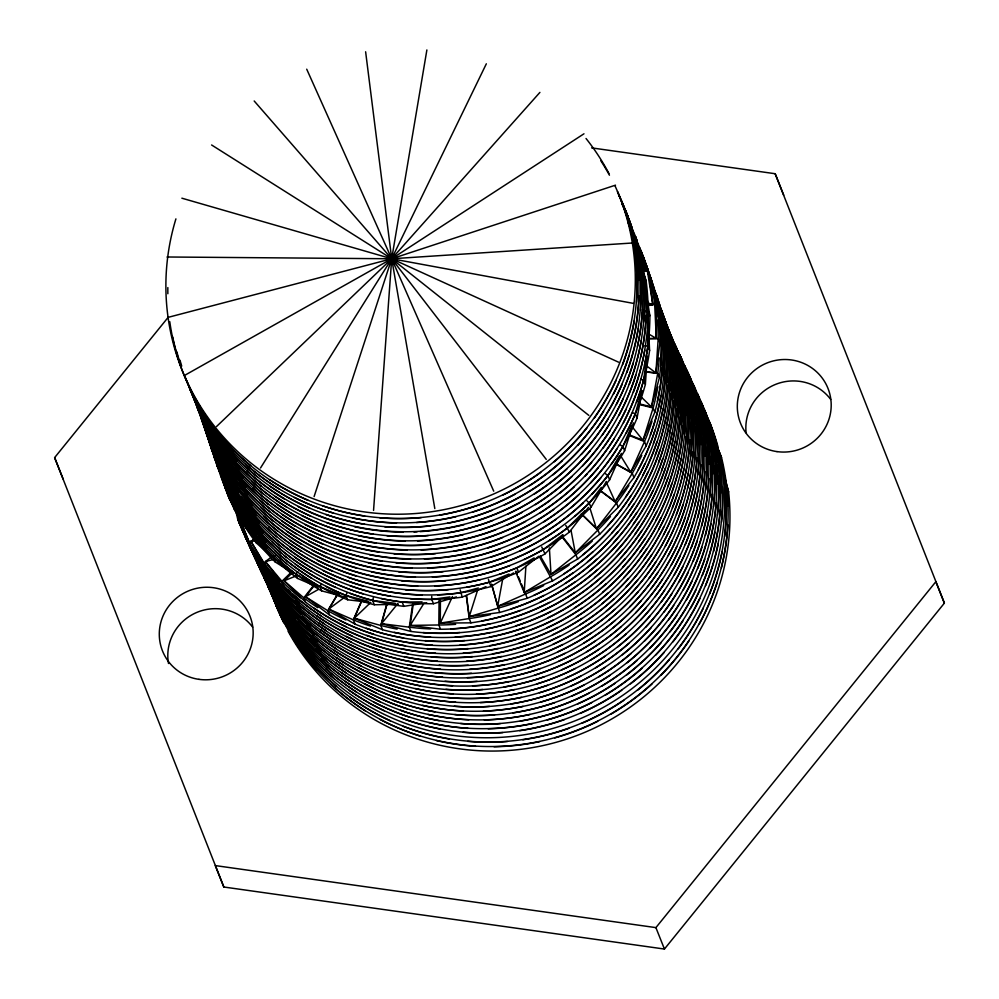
<?xml version="1.0" encoding="UTF-8"?>
<svg xmlns="http://www.w3.org/2000/svg" width="999" height="999" viewBox="0 0 999 999"><rect width="100%" height="100%" fill="white"/><g stroke="black" fill="none" stroke-linecap="round" stroke-linejoin="round"><path stroke-width="1.5" d="M647.914 323.539L647.889 346.191A235.339 230.769 -21.7 0 1 644.655 364.535M650.611 279.358A235.339 230.769 -21.7 0 1 656.355 308.216L656.318 338.424L648.563 338.511M431.768 596.353L431.755 599.437L433.466 603.721L456.406 596.903M440.409 600.162L440.297 623.101L470.941 622.839A235.339 230.769 -21.7 0 0 669.805 337.175M439.073 600.287L438.823 624.974L440.522 629.258A235.339 230.769 -21.7 0 0 675.824 366.121M525.899 566.121L524.2 592.544L552.609 580.856A235.339 230.769 -21.7 0 0 669.767 347.427M202.123 419.767A235.339 230.769 -21.7 0 0 434.465 558.204A235.339 230.769 -21.7 0 0 645.379 384.378L647.265 356.056M373.551 510.427L391.695 258.766L426.885 49.95M646.266 360.589L643.681 380.095A235.339 230.769 -21.7 0 1 636.438 402.31M657.841 311.963A235.339 230.769 -21.7 0 1 659.914 342.919L655.868 372.902L645.104 371.64M413.249 604.17L410.189 625.411L440.522 629.258M412.624 604.233L409.29 627.172L410.989 631.455A235.339 230.769 -21.7 0 0 672.764 345.542M502.747 578.858L497.664 606.331L527.297 598.276A235.339 230.769 -21.7 0 0 668.281 334.815M216.496 449.538A235.339 230.769 -21.7 0 0 434.952 562.849A235.339 230.769 -21.7 0 0 637.05 418.094L642.182 390.634M641.333 391.858L635.352 413.798A235.339 230.769 -21.7 0 1 626.211 433.054M654.932 292.907A235.339 230.769 -21.7 0 1 659.415 377.647L651.448 406.905L639.46 403.883M373.439 597.489L372.602 600.474L374.3 604.757L398.414 604.358M386.675 604.557L380.756 625.436L382.467 629.72A235.339 230.769 -21.7 0 0 678.87 374.775M386.95 604.47L381.493 623.688L410.989 631.455M477.609 590.134L469.23 616.683L499.625 612.474A235.339 230.769 -21.7 0 0 672.752 356.556M205.557 429.058A235.339 230.769 -21.7 0 0 406.531 567.744A235.339 230.769 -21.7 0 0 624.6 450.761L633.391 422.877M314.098 496.578L391.695 258.766L486.338 63.799M660.776 319.805A235.339 230.769 -21.7 0 1 654.807 412.275L642.994 440.297L628.683 434.59M347.153 592.632L345.941 595.491L347.652 599.775L370.854 602.522M631.805 425.474L622.901 446.478A235.339 230.769 -21.7 0 1 611.238 464.373M361.351 601.298L353.334 619.842L355.045 624.125A235.339 230.769 -21.7 0 0 598.576 585.227A235.339 230.769 -21.7 0 0 675.811 353.746M361.626 601.236L354.295 618.206L382.467 629.72M218.993 457.255A235.339 230.769 -21.7 0 0 609.615 479.832L621.403 453.384M452.46 596.515L440.297 623.101L469.23 618.556A235.339 230.769 -21.7 0 0 490.372 614.66M619.43 455.794L607.904 475.549A235.339 230.769 -21.7 0 1 591.945 494.13M321.503 583.891L319.93 586.575L321.628 590.859L345.217 597.115M659.203 307.18A235.339 230.769 -21.7 0 1 646.191 445.866L630.744 472.152L616.008 463.861M337.437 594.705L327.884 610.764L329.583 615.047A235.339 230.769 -21.7 0 0 578.409 605.594A235.339 230.769 -21.7 0 0 681.718 380.994M207.317 434.652A235.339 230.769 -21.7 0 0 590.921 507.342L606.368 481.468M337.4 594.48L328.696 609.065L355.045 624.125M423.938 603.346L410.189 625.411L438.823 624.974A235.339 230.769 -21.7 0 0 455.644 624.325M260.527 467.982L391.695 258.766L539.91 92.395M601.373 487.337L589.223 503.059A235.339 230.769 -21.7 0 1 574.537 516.508M222.14 466.271A235.339 230.769 -21.7 0 0 569.38 532.067L588.411 507.405M297.852 571.715L295.941 574.175L297.64 578.458L318.269 587.287M663.823 329.083A235.339 230.769 -21.7 0 1 633.965 477.559L615.197 501.673L600.486 490.621M315.035 584.577L305.469 596.74L329.583 615.047M314.098 584.79L303.796 597.839L305.507 602.122A235.339 230.769 -21.7 0 0 577.659 611.176A235.339 230.769 -21.7 0 0 678.596 360.352M591.645 147.889L775.174 173.726L944.38 603.121L664.435 949.05L223.826 887.012L54.62 457.617L168.294 317.158M223.826 887.012L215.297 865.584L655.906 927.621L935.851 581.693L944.38 603.121M397.777 603.658L381.493 623.688L409.29 627.172A235.339 230.769 -21.7 0 0 430.631 628.945M241.134 496.803A235.339 230.769 -21.7 0 0 544.992 553.883L563.336 535.327M585.027 510.501L567.669 527.784A235.339 230.769 -21.7 0 1 548.751 540.909M660.739 309.94A235.339 230.769 -21.7 0 1 618.256 507.267L596.478 528.808L582.292 514.86M275.724 555.606L273.551 557.729L275.262 562.012L293.718 573.563M291.87 573.214L284.103 580.794L305.507 602.122M291.708 571.803L281.918 581.281L283.616 585.564A235.339 230.769 -21.7 0 0 555.157 628.933A235.339 230.769 -21.7 0 0 684.69 387.325M216.471 426.585L391.695 258.766L583.978 133.791M369.955 603.209L354.295 618.206L380.756 625.436A235.339 230.769 -21.7 0 0 397.115 629.12M224.775 474.513A235.339 230.769 -21.7 0 0 518.543 572.165L538.698 556.293M562.787 534.69L543.294 549.6A235.339 230.769 -21.7 0 1 524.213 559.515M666.907 338.998A235.339 230.769 -21.7 0 1 599.65 534.278L575.287 552.909L562.112 536.051M257.218 537.037L254.795 538.861L256.493 543.144L272.715 557.18M266.696 561.438L264.273 563.261L265.971 567.544A235.339 230.769 -21.7 0 0 554.095 634.29A235.339 230.769 -21.7 0 0 681.88 368.431M272.827 555.993L265.359 561.563L283.616 585.564M344.717 597.177L328.696 609.065L353.334 619.842A235.339 230.769 -21.7 0 0 370.492 626.086M214.897 456.093A235.339 230.769 -21.7 0 0 490.909 586.563L513.561 572.902M499.575 574.288A235.339 230.769 -21.7 0 0 516.833 567.882L534.128 557.917M663.648 318.656A235.339 230.769 -21.7 0 1 577.622 559.053L551.011 574.375L540.247 555.919M254.495 539.148L249.213 542.145L250.911 546.428A235.339 230.769 -21.7 0 0 263.486 565.933M255.032 539.11L250.974 541.408L265.971 567.544M184.927 375.212L391.695 258.766L615.509 185.152M318.693 589.273L305.469 596.74L327.884 610.764A235.339 230.769 -21.7 0 0 345.904 620.004M227.735 483.341A235.339 230.769 -21.7 0 0 462.237 597.127L485.976 586.625M509.053 574.025L489.198 582.28A235.339 230.769 -21.7 0 1 466.708 587.25M232.355 497.939L229.533 499.075L227.834 494.792A235.339 230.769 -21.7 0 1 225.05 487.624M240.497 517.894L237.687 519.043L239.385 523.326A235.339 230.769 -21.7 0 0 247.802 541.57M295.567 576.161L284.103 580.794L303.796 597.839A235.339 230.769 -21.7 0 0 317.757 607.679M642.207 270.904L645.204 270.067L635.601 236.713A235.339 230.769 -21.7 0 0 631.193 226.873M642.931 271.903L647.327 270.704L649.038 274.987L652.871 304.907L648.251 305.544M478.309 587.999L460.527 592.832A235.339 230.769 -21.7 0 1 437.612 594.88M168.069 317.37L391.695 258.766L632.367 243.007M274.226 559.278L265.359 561.563L281.918 581.281A235.339 230.769 -21.7 0 0 300.362 597.902M214.46 457.005A235.339 230.769 -21.7 0 0 403.871 606.343L426.71 602.759M641.42 277.148L644.43 276.723L646.128 281.006A235.339 230.769 -21.7 0 1 488.886 532.042A235.339 230.769 -21.7 0 1 210.339 432.729M647.152 304.995L654.657 303.933L656.355 308.216M449.987 596.89L431.755 599.437A235.339 230.769 -21.7 0 1 410.327 598.688M255.594 540.834L250.974 541.408L264.273 563.261A235.339 230.769 -21.7 0 0 279.333 580.956M645.154 311.463L648.176 311.426L649.887 315.709A235.339 230.769 -21.7 0 1 489.173 537.087A235.339 230.769 -21.7 0 1 227.31 459.702M649.125 338.736L658.204 338.636L659.914 342.919M381.069 598.526A235.339 230.769 -21.7 0 0 402.16 602.06L422.077 601.885M167.02 256.993L391.695 258.766L633.416 303.384M644.879 345.829L647.889 346.191L649.587 350.474A235.339 230.769 -21.7 0 1 462 549.5A235.339 230.769 -21.7 0 1 213.087 440.447M645.704 371.94L657.717 373.351L659.415 377.647M395.354 603.334L372.602 600.474A235.339 230.769 -21.7 0 1 350.212 593.431M640.659 379.333L643.681 380.095L645.379 384.378M639.51 404.533L653.109 407.992L654.807 412.275M368.107 601.173L345.941 595.491A235.339 230.769 -21.7 0 1 326.074 586.425M642.257 269.231L645.204 270.067L635.601 236.713M181.868 198.189L391.695 258.766L618.568 362.187M632.454 412.662L635.352 413.798L637.05 418.094M628.621 435.214L644.492 441.583L646.191 445.866M339.697 594.505L319.93 586.575A235.339 230.769 -21.7 0 1 300.187 574.113M647.202 302.472L652.871 304.907L647.327 270.704A235.339 230.769 -21.7 0 0 641.296 251.548M620.204 444.955L622.901 446.478L624.6 450.761M616.046 464.148L632.267 473.276L633.965 477.559M315.784 585.339L295.941 574.175A235.339 230.769 -21.7 0 1 279.196 560.327M648.276 333.778L656.318 338.424L654.657 303.933A235.339 230.769 -21.7 0 0 651.473 285.664M211.601 144.98L391.695 258.766L588.836 415.397M605.431 473.701L607.904 475.549L609.615 479.832M600.474 490.909L616.545 502.984L618.256 507.267M645.953 365.409L655.868 372.902L658.204 338.636A235.339 230.769 -21.7 0 0 657.479 320.08M291.646 571.465L273.551 557.729A235.339 230.769 -21.7 0 1 258.903 541.733M641.383 397.152L651.448 406.905L657.717 373.351A235.339 230.769 -21.7 0 0 659.265 357.942M587.012 500.899L589.223 503.059L590.921 507.342M581.393 513.798L597.939 529.982L599.65 534.278M268.706 552.722L254.795 538.861A235.339 230.769 -21.7 0 1 243.269 522.39M254.183 100.986L391.695 258.766L546.253 459.39M228.896 497.152A235.339 230.769 -21.7 0 0 241.258 522.115L253.009 535.988M631.58 426.073L642.994 440.297L653.109 407.992A235.339 230.769 -21.7 0 0 657.866 386.75M565.771 525.362L569.38 532.067M561.713 536.525L575.911 554.77L577.622 559.053M229.046 497.152A235.339 230.769 -21.7 0 0 239.548 517.832L253.321 535.776M620.367 455.319L630.744 472.152L644.492 441.583A235.339 230.769 -21.7 0 0 652.047 421.103M238.137 513.224L229.533 499.075A235.339 230.769 -21.7 0 1 226.748 491.92M622.065 204.246L626.086 212.412A235.339 230.769 -21.7 0 1 632.192 228.247M541.733 546.94L544.992 553.883M539.36 556.58L552.609 580.856M227.834 494.792L238.336 513.086M623.851 208.479L626.086 212.412M705.893 414.822L710.526 424.375A235.339 230.769 -21.7 0 1 717.906 446.366M705.544 415.06L710.526 424.375M606.318 482.305L615.197 501.673L632.267 473.276A235.339 230.769 -21.7 0 0 641.783 455.332M306.718 69.193L391.695 258.766L493.718 491.171M638.261 246.478L627.759 221.391L638.261 246.478A235.339 230.769 -21.7 0 1 643.219 269.143M516.121 571.266L517.307 574.1M518.493 576.947L520.267 581.206M521.441 584.04L527.297 598.276M515.496 571.391L524.2 592.544L550.911 576.573A235.339 230.769 -21.7 0 0 569.08 565.097M250.911 546.428L239.523 518.543L249.213 542.145A235.339 230.769 -21.7 0 0 259.977 559.115M775.174 173.726L783.703 195.155M721.54 457.642L711.563 432.355L721.54 457.642A235.339 230.769 -21.7 0 1 726.348 483.516M722.939 471.528L728.621 491.908A235.339 230.769 -21.7 0 1 564.16 739.922A235.339 230.769 -21.7 0 1 288.062 631.168M516.833 567.882L518.543 572.165M655.906 927.621L664.435 949.05M490.909 586.563L488.411 579.308M499.625 612.474L491.558 584.415M462.237 597.127L460.139 589.785M470.941 622.839L469.23 618.556L466.283 595.641M402.16 602.06L403.871 606.343M239.548 517.832L241.258 522.115M54.62 457.617L63.149 479.045M590.034 508.491L596.478 528.808L616.545 502.984A235.339 230.769 -21.7 0 0 628.908 485.526M639.048 256.343L646.128 281.006M638.91 256.368L644.43 276.723A235.339 230.769 -21.7 0 1 646.178 296.753M491.745 584.228L497.664 606.331L525.586 593.98A235.339 230.769 -21.7 0 0 543.681 585.564M721.64 465.659L728.621 491.908M234.84 505.831L237.113 514.585M237.874 517.494L239.385 523.326M234.578 505.881L237.687 519.043A235.339 230.769 -21.7 0 0 246.815 538.661M571.053 530.481L575.287 552.909L597.939 529.982A235.339 230.769 -21.7 0 0 610.451 516.558M434.815 508.578L391.695 258.766L365.622 51.786M645.953 291.933L649.887 315.709M645.804 293.494L648.176 311.426A235.339 230.769 -21.7 0 1 647.514 328.446M466.496 595.479L469.23 616.683L497.914 608.191A235.339 230.769 -21.7 0 0 518.394 601.623M549.363 547.889L551.011 574.375L575.911 554.77A235.339 230.769 -21.7 0 0 592.382 540.996M648.289 323.489L649.587 350.474M168.494 663.486A47.065 46.154 -21.7 0 1 196.416 612.587A47.065 46.154 -21.7 0 1 252.66 627.172M746.103 432.767A47.065 46.154 -21.7 0 1 775.873 384.265A47.065 46.154 -21.7 0 1 830.706 399.425M615.084 186.001A235.339 230.769 -21.7 0 1 415.247 513.548A235.339 230.769 -21.7 0 1 175.911 218.881M586.026 138.486A235.339 230.769 -21.7 0 1 608.953 173.501M699.924 408.116A235.339 230.769 -21.7 0 1 558.254 681.281A235.339 230.769 -21.7 0 1 266.92 582.092M261.775 572.477A235.339 230.769 -21.7 0 1 251.336 548.426M686.625 370.217A235.339 230.769 -21.7 0 1 698.301 402.098M700.649 414.46A235.339 230.769 -21.7 0 1 705.169 455.944M704.894 471.553A235.339 230.769 -21.7 0 1 697.777 517.557M692.806 534.09A235.339 230.769 -21.7 0 1 674.412 574.712M664.622 590.334A235.339 230.769 -21.7 0 1 640.609 620.017M626.173 633.953A235.339 230.769 -21.7 0 1 590.322 660.227M575.412 668.443A235.339 230.769 -21.7 0 1 536.975 683.89M514.473 689.56A235.339 230.769 -21.7 0 1 476.448 694.093M453.296 693.855A235.339 230.769 -21.7 0 1 415.509 688.548M394.755 682.879A235.339 230.769 -21.7 0 1 357.867 667.369M337.65 655.394A235.339 230.769 -21.7 0 1 311.875 635.526M294.156 617.931A235.339 230.769 -21.7 0 1 269.168 584.515M256.044 559.802A235.339 230.769 -21.7 0 1 250.162 545.591M684.914 365.934A235.339 230.769 -21.7 0 1 697.015 399.313M686.887 372.427A235.339 230.769 -21.7 0 1 576.423 657.654A235.339 230.769 -21.7 0 1 276.124 592.719M272.49 587.649A235.339 230.769 -21.7 0 1 253.172 554.245M674.088 344.156A235.339 230.769 -21.7 0 1 676.236 348.251M686.763 372.527A235.339 230.769 -21.7 0 1 697.052 414.523M698.638 428.471A235.339 230.769 -21.7 0 1 697.752 474.912M695.029 491.908A235.339 230.769 -21.7 0 1 682.567 533.641M676.872 546.59A235.339 230.769 -21.7 0 1 651.036 588.673M641.258 600.574A235.339 230.769 -21.7 0 1 612.599 628.159M595.204 641.033A235.339 230.769 -21.7 0 1 558.965 661.088M540.272 668.506A235.339 230.769 -21.7 0 1 498.601 678.945M477.097 681.33A235.339 230.769 -21.7 0 1 444.992 681.268M417.52 677.722A235.339 230.769 -21.7 0 1 380.319 667.469M360.04 658.928A235.339 230.769 -21.7 0 1 327.797 640.197M310.427 626.86A235.339 230.769 -21.7 0 1 283.117 599.45M269.018 580.806A235.339 230.769 -21.7 0 1 253.484 554.158M252.135 551.361A235.339 230.769 -21.7 0 1 250.162 547.14M674.537 343.968A235.339 230.769 -21.7 0 1 676.61 348.114M665.322 320.979A235.339 230.769 -21.7 0 1 674.188 355.344M275.262 562.012A235.339 230.769 -21.7 0 1 226.061 489.26M218.107 467.357A235.339 230.769 -21.7 0 1 215.584 458.479M665.084 321.104A235.339 230.769 -21.7 0 1 672.752 352.585M675.449 375.799A235.339 230.769 -21.7 0 1 675.336 406.718M671.915 433.054A235.339 230.769 -21.7 0 1 661.513 470.479M652.884 490.721A235.339 230.769 -21.7 0 1 633.316 523.963M618.081 543.319A235.339 230.769 -21.7 0 1 589.485 570.966M574.675 582.13A235.339 230.769 -21.7 0 1 540.147 602.072M520.154 610.414A235.339 230.769 -21.7 0 1 481.693 620.941M247.552 526.873A235.339 230.769 -21.7 0 1 226.211 489.26M217.807 467.507A235.339 230.769 -21.7 0 1 213.886 454.195M256.493 543.144A235.339 230.769 -21.7 0 1 239.36 517.32M235.614 510.489A235.339 230.769 -21.7 0 1 222.652 480.806M660.514 308.866A235.339 230.769 -21.7 0 1 667.644 327.585M672.439 347.327A235.339 230.769 -21.7 0 1 677.085 382.542M676.947 409.053A235.339 230.769 -21.7 0 1 671.59 445.866M665.172 468.494A235.339 230.769 -21.7 0 1 651.273 501.036M638.823 522.215A235.339 230.769 -21.7 0 1 616.321 551.098M597.614 569.48A235.339 230.769 -21.7 0 1 568.219 591.558M549.45 602.347A235.339 230.769 -21.7 0 1 511.138 618.119M490.209 623.663A235.339 230.769 -21.7 0 1 450.699 628.846M234.64 507.579A235.339 230.769 -21.7 0 1 220.442 475.062M658.191 303.172A235.339 230.769 -21.7 0 1 665.933 323.301M280.095 601.148A235.339 230.769 -21.7 0 0 581.855 665.047A235.339 230.769 -21.7 0 0 689.535 377.56A235.339 230.769 -21.7 0 1 700.861 422.565M276.448 596.078A235.339 230.769 -21.7 0 1 256.443 561.276M674.849 346.865A235.339 230.769 -21.7 0 1 676.36 349.538M679.27 354.945A235.339 230.769 -21.7 0 1 681.38 359.078M702.697 439.622A235.339 230.769 -21.7 0 1 701.61 482.954M698.913 499.95A235.339 230.769 -21.7 0 1 685.302 544.592M680.119 556.068A235.339 230.769 -21.7 0 1 654.994 596.778M646.228 607.529A235.339 230.769 -21.7 0 1 615.372 637.262M599.188 649.188A235.339 230.769 -21.7 0 1 561.563 669.892M544.268 676.698A235.339 230.769 -21.7 0 1 504.145 686.925M482.654 689.472A235.339 230.769 -21.7 0 1 445.941 689.298M420.03 685.714A235.339 230.769 -21.7 0 1 382.892 675.249M361.251 665.908A235.339 230.769 -21.7 0 1 333.092 649.45M314.423 635.252A235.339 230.769 -21.7 0 1 285.102 605.469M272.977 589.235A235.339 230.769 -21.7 0 1 255.394 558.404M674.65 345.254A235.339 230.769 -21.7 0 1 678.284 352.035M679.67 354.795A235.339 230.769 -21.7 0 1 681.693 358.978M692.644 393.107A235.339 230.769 -21.7 0 1 550.599 664.747A235.339 230.769 -21.7 0 1 260.04 566.92M253.421 554.57A235.339 230.769 -21.7 0 1 244.218 533.354M679.595 355.107A235.339 230.769 -21.7 0 1 691.071 387.075M692.669 396.416A235.339 230.769 -21.7 0 1 697.439 436.301M697.052 458.154A235.339 230.769 -21.7 0 1 690.509 499.525M685.164 517.557A235.339 230.769 -21.7 0 1 668.269 555.519M657.829 572.539A235.339 230.769 -21.7 0 1 629.732 606.805M615.034 620.466A235.339 230.769 -21.7 0 1 583.99 642.906M564.997 653.296A235.339 230.769 -21.7 0 1 527.834 667.807M509.84 672.414A235.339 230.769 -21.7 0 1 467.245 677.622M442.582 677.135A235.339 230.769 -21.7 0 1 409.353 672.352M388.561 666.82A235.339 230.769 -21.7 0 1 351.611 651.573M331.293 639.735A235.339 230.769 -21.7 0 1 301.898 616.92M284.44 599.088A235.339 230.769 -21.7 0 1 263.162 570.629M251.036 548.888A235.339 230.769 -21.7 0 1 242.507 529.058M677.896 350.824A235.339 230.769 -21.7 0 1 688.948 381.293M688.124 396.004A235.339 230.769 -21.7 0 0 675.474 346.616A235.339 230.769 -21.7 0 1 685.214 384.016M688.723 400.636A235.339 230.769 -21.7 0 1 541.333 644.667A235.339 230.769 -21.7 0 1 266.246 569.705M687.911 405.669A235.339 230.769 -21.7 0 1 687.587 444.343M683.89 469.08A235.339 230.769 -21.7 0 1 672.327 507.829M663.973 526.473A235.339 230.769 -21.7 0 1 643.943 559.365M628.433 578.496A235.339 230.769 -21.7 0 1 601.823 603.796M581.88 618.381A235.339 230.769 -21.7 0 1 552.435 634.815M529.52 644.168A235.339 230.769 -21.7 0 1 492.42 653.858M472.502 656.543A235.339 230.769 -21.7 0 1 431.181 656.73M408.279 653.721A235.339 230.769 -21.7 0 1 372.49 644.243M352.098 635.988A235.339 230.769 -21.7 0 1 316.995 615.921M299.625 602.597A235.339 230.769 -21.7 0 1 271.316 574M684.914 374.975A235.339 230.769 -21.7 0 1 544.53 648.101A235.339 230.769 -21.7 0 1 253.034 551.136M674.013 342.732A235.339 230.769 -21.7 0 1 682.854 367.457M685.664 381.306A235.339 230.769 -21.7 0 1 690.134 418.106M689.934 439.96A235.339 230.769 -21.7 0 1 684.49 478.334M679.058 497.964A235.339 230.769 -21.7 0 1 663.461 534.852M651.723 554.67A235.339 230.769 -21.7 0 1 626.073 586.937M613.96 598.838A235.339 230.769 -21.7 0 1 579.82 624.837M559.59 636.213A235.339 230.769 -21.7 0 1 525.511 650.112M501.585 656.443A235.339 230.769 -21.7 0 1 466.683 661.138M437.387 661.088A235.339 230.769 -21.7 0 1 404.108 656.593M381.805 650.799A235.339 230.769 -21.7 0 1 346.178 636.326M324.45 623.801A235.339 230.769 -21.7 0 1 295.005 601.048M278.534 584.415A235.339 230.769 -21.7 0 1 256.169 554.845M671.703 337.038A235.339 230.769 -21.7 0 1 681.143 363.174M668.456 329.608A235.339 230.769 -21.7 0 1 678.009 368.594M666.233 323.863A235.339 230.769 -21.7 0 1 675.811 361.238M678.471 384.453A235.339 230.769 -21.7 0 1 678.196 416.92M674.837 441.708A235.339 230.769 -21.7 0 1 664.36 479.12M655.019 500.749A235.339 230.769 -21.7 0 1 635.177 533.803M622.827 549.55A235.339 230.769 -21.7 0 1 594.542 577.509M574.787 592.357A235.339 230.769 -21.7 0 1 541.371 611.151M521.316 619.343A235.339 230.769 -21.7 0 1 485.801 628.995M459.765 632.492A235.339 230.769 -21.7 0 1 423.064 632.542M218.406 467.982A235.339 230.769 -21.7 0 1 216.771 462.062M665.471 322.377A235.339 230.769 -21.7 0 1 675.262 348.351M678.646 363.661A235.339 230.769 -21.7 0 1 683.291 398.876M683.154 425.387A235.339 230.769 -21.7 0 1 677.434 463.723M671.865 483.329A235.339 230.769 -21.7 0 1 656.043 520.079M645.017 538.536A235.339 230.769 -21.7 0 1 622.514 567.432M606.118 583.753A235.339 230.769 -21.7 0 1 574.425 607.879M552.897 620.079A235.339 230.769 -21.7 0 1 515.859 634.914M494.892 640.322A235.339 230.769 -21.7 0 1 459.977 645.017M432.217 645.054A235.339 230.769 -21.7 0 1 397.415 640.471M373.651 634.203A235.339 230.769 -21.7 0 1 339.485 620.192M665.009 320.904A235.339 230.769 -21.7 0 1 672.614 341.096M678.421 353.259A235.339 230.769 -21.7 0 1 691.395 402.56M691.82 405.644A235.339 230.769 -21.7 0 1 546.241 652.135A235.339 230.769 -21.7 0 1 269.705 577.709M267.857 575.199A235.339 230.769 -21.7 0 1 245.167 536.575M235.04 510.489A235.339 230.769 -21.7 0 1 233.666 506.043M678.358 353.346A235.339 230.769 -21.7 0 1 689.223 395.192M691.52 415.322A235.339 230.769 -21.7 0 1 690.584 457.105M687.974 474.125A235.339 230.769 -21.7 0 1 676.373 514.46M668.831 531.755A235.339 230.769 -21.7 0 1 648.276 566.233M637.899 579.632A235.339 230.769 -21.7 0 1 606.43 610.913M591.67 622.152A235.339 230.769 -21.7 0 1 553.021 644.205M532.917 652.247A235.339 230.769 -21.7 0 1 495.816 661.925M468.206 665.172A235.339 230.769 -21.7 0 1 439.173 665.109M413.186 662.012A235.339 230.769 -21.7 0 1 372.964 651.211M351.273 641.995A235.339 230.769 -21.7 0 1 319.156 623.039M300.699 608.566A235.339 230.769 -21.7 0 1 276.76 584.378M262.55 565.834A235.339 230.769 -21.7 0 1 244.118 533.703M234.79 510.626A235.339 230.769 -21.7 0 1 233.329 506.206M693.656 386.513A235.339 230.769 -21.7 0 1 563.873 683.965A235.339 230.769 -21.7 0 1 260.077 569.105M679.795 357.105A235.339 230.769 -21.7 0 1 682.005 361.139M693.581 386.613A235.339 230.769 -21.7 0 1 704.832 431.556M706.63 448.613A235.339 230.769 -21.7 0 1 705.619 490.397M702.984 507.405A235.339 230.769 -21.7 0 1 691.308 547.727M683.041 566.421A235.339 230.769 -21.7 0 1 661.301 601.935M649.725 616.346A235.339 230.769 -21.7 0 1 617.594 646.977M605.157 656.156A235.339 230.769 -21.7 0 1 566.321 677.884M547.602 685.264A235.339 230.769 -21.7 0 1 508.978 695.142M489.035 697.652A235.339 230.769 -21.7 0 1 447.714 697.489M423.339 693.98A235.339 230.769 -21.7 0 1 386.201 683.416M368.818 676.061A235.339 230.769 -21.7 0 1 336.476 657.479M316.658 642.207A235.339 230.769 -21.7 0 1 292.595 618.144M275.662 595.816A235.339 230.769 -21.7 0 1 260.364 569.03M678.084 352.809A235.339 230.769 -21.7 0 1 682.442 360.951M719.879 453.896A235.339 230.769 -21.7 0 1 576.136 725.361A235.339 230.769 -21.7 0 1 285.914 624.875M280.806 615.247A235.339 230.769 -21.7 0 1 269.93 589.71M708.828 420.092A235.339 230.769 -21.7 0 1 572.252 721.927A235.339 230.769 -21.7 0 1 269.28 588.324M710.764 425.999A235.339 230.769 -21.7 0 1 720.204 465.01M722.402 486.725A235.339 230.769 -21.7 0 1 721.503 522.29M718.219 543.943A235.339 230.769 -21.7 0 1 705.644 585.626M699.912 598.576A235.339 230.769 -21.7 0 1 673.001 641.833M664.135 652.497A235.339 230.769 -21.7 0 1 630.544 683.828M621.803 690.209A235.339 230.769 -21.7 0 1 580.269 713.411M564.423 719.642A235.339 230.769 -21.7 0 1 519.73 730.719M502.834 732.604A235.339 230.769 -21.7 0 1 463.061 732.279M440.197 729.045A235.339 230.769 -21.7 0 1 401.586 718.156M384.215 710.789A235.339 230.769 -21.7 0 1 349.325 690.396M334.465 678.92A235.339 230.769 -21.7 0 1 302.098 645.604M292.869 633.041A235.339 230.769 -21.7 0 1 271.965 595.192M700.574 400.924A235.339 230.769 -21.7 0 1 709.864 427.097M711.887 434.615A235.339 230.769 -21.7 0 1 569.992 707.005A235.339 230.769 -21.7 0 1 279.058 608.466M271.803 594.692A235.339 230.769 -21.7 0 1 263.349 574.837M697.639 393.806A235.339 230.769 -21.7 0 1 708.99 425.811M712.574 440.971A235.339 230.769 -21.7 0 1 716.957 484.028M716.308 502.759A235.339 230.769 -21.7 0 1 709.74 542.557M704.819 559.09A235.339 230.769 -21.7 0 1 686.538 599.812M676.785 615.459A235.339 230.769 -21.7 0 1 649.662 648.538M637.337 660.214A235.339 230.769 -21.7 0 1 601.386 686.363M589.198 693.131A235.339 230.769 -21.7 0 1 547.952 709.852M529.97 714.497A235.339 230.769 -21.7 0 1 484.303 719.929M468.868 719.767A235.339 230.769 -21.7 0 1 427.984 714.422M407.205 708.815A235.339 230.769 -21.7 0 1 370.304 693.443M348.738 680.669A235.339 230.769 -21.7 0 1 320.729 658.616M305.382 643.056A235.339 230.769 -21.7 0 1 282.155 612.187M270.105 590.409A235.339 230.769 -21.7 0 1 262.188 571.99M705.544 412.812A235.339 230.769 -21.7 0 1 718.343 462.162M718.756 465.247A235.339 230.769 -21.7 0 1 571.565 711.55A235.339 230.769 -21.7 0 1 295.13 634.615M292.395 630.819A235.339 230.769 -21.7 0 1 272.302 596.066M269.755 590.384A235.339 230.769 -21.7 0 1 267.957 586.076A235.339 230.769 -21.7 0 0 269.955 590.372M691.733 383.366A235.339 230.769 -21.7 0 1 693.943 387.412M705.469 412.899A235.339 230.769 -21.7 0 1 716.183 454.795M718.506 476.486A235.339 230.769 -21.7 0 1 717.494 515.159M714.947 532.18A235.339 230.769 -21.7 0 1 702.334 575.486M695.991 589.872A235.339 230.769 -21.7 0 1 670.017 631.868M661.201 642.569A235.339 230.769 -21.7 0 1 626.573 675.037M615.284 683.179A235.339 230.769 -21.7 0 1 577.697 703.97M561.888 710.289A235.339 230.769 -21.7 0 1 520.317 721.128M500.374 723.601A235.339 230.769 -21.7 0 1 460.589 723.513M439.21 720.679A235.339 230.769 -21.7 0 1 400.512 710.277M380.207 701.81A235.339 230.769 -21.7 0 1 345.329 681.38M330.469 669.892A235.339 230.769 -21.7 0 1 298.139 636.538M288.923 623.975A235.339 230.769 -21.7 0 1 271.266 593.181M690.022 379.083A235.339 230.769 -21.7 0 1 694.367 387.225M697.727 395.404A235.339 230.769 -21.7 0 1 589.46 682.055A235.339 230.769 -21.7 0 1 288.236 618.456M285.489 614.685A235.339 230.769 -21.7 0 1 263.836 577.247M686.126 370.005A235.339 230.769 -21.7 0 1 688.261 374.101M697.652 395.492A235.339 230.769 -21.7 0 1 708.828 440.459M710.589 457.517A235.339 230.769 -21.7 0 1 709.677 497.752M707.13 514.772A235.339 230.769 -21.7 0 1 693.331 560.976M688.174 572.464A235.339 230.769 -21.7 0 1 664.073 612M651.348 627.472A235.339 230.769 -21.7 0 1 622.414 654.77M604.894 667.482A235.339 230.769 -21.7 0 1 571.291 685.926M555.519 692.357A235.339 230.769 -21.7 0 1 510.976 703.97M489.485 706.418A235.339 230.769 -21.7 0 1 454.308 706.231M429.895 702.996A235.339 230.769 -21.7 0 1 391.221 692.319M373.813 685.064A235.339 230.769 -21.7 0 1 336.238 663.061M321.466 651.473A235.339 230.769 -21.7 0 1 292.282 621.565M281.993 607.842A235.339 230.769 -21.7 0 1 264.111 577.172M679.919 357.679A235.339 230.769 -21.7 0 1 685.139 367.07M686.563 369.817A235.339 230.769 -21.7 0 1 688.623 373.976M660.888 308.254A235.339 230.769 -21.7 0 1 668.843 341.271M374.3 604.757A235.339 230.769 -21.7 0 1 220.954 474.063M213.287 453.696A235.339 230.769 -21.7 0 1 209.827 441.858M660.564 308.404A235.339 230.769 -21.7 0 1 666.882 335.439M669.505 357.105A235.339 230.769 -21.7 0 1 669.43 391.121M665.858 417.445A235.339 230.769 -21.7 0 1 655.232 454.82M647.864 472.177A235.339 230.769 -21.7 0 1 628.533 505.606M610.414 528.533A235.339 230.769 -21.7 0 1 582.679 554.882M335.664 587.474A235.339 230.769 -21.7 0 1 295.242 564.16M286.501 557.542A235.339 230.769 -21.7 0 1 284.066 555.581M281.656 553.583A235.339 230.769 -21.7 0 1 252.272 523.863M243.694 512.749A235.339 230.769 -21.7 0 1 221.141 474.05M212.063 450.886A235.339 230.769 -21.7 0 1 207.367 434.602M651.123 282.068A235.339 230.769 -21.7 0 1 657.367 297.802M663.686 321.953A235.339 230.769 -21.7 0 1 668.156 354.058M668.106 385.227A235.339 230.769 -21.7 0 1 663.536 417.445M656.942 441.633A235.339 230.769 -21.7 0 1 642.582 475.624M630.968 495.529A235.339 230.769 -21.7 0 1 607.642 525.711M363.199 593.943A235.339 230.769 -21.7 0 1 324.588 578.571M310.839 571.016A235.339 230.769 -21.7 0 1 272.252 542.257M263.311 533.528A235.339 230.769 -21.7 0 1 235.402 498.426M226.661 483.678A235.339 230.769 -21.7 0 1 211.214 448.326M650.037 279.196A235.339 230.769 -21.7 0 1 654.07 289.161M224.725 477.884A235.339 230.769 -21.7 0 1 211.551 448.289M648.226 273.364A235.339 230.769 -21.7 0 1 654.47 289.098M661.413 316.283A235.339 230.769 -21.7 0 1 665.247 345.354M665.197 376.523A235.339 230.769 -21.7 0 1 660.626 408.741M655.007 429.945A235.339 230.769 -21.7 0 1 638.249 469.63M422.165 595.017A235.339 230.769 -21.7 0 1 378.159 589.81M363.236 586.101A235.339 230.769 -21.7 0 1 323.089 570.566M306.581 561.5A235.339 230.769 -21.7 0 1 272.827 536.688M259.315 523.688A235.339 230.769 -21.7 0 1 230.007 485.764M223.751 474.975A235.339 230.769 -21.7 0 1 209.852 444.006M647.14 270.492A235.339 230.769 -21.7 0 1 652.235 283.354M656.093 293.931A235.339 230.769 -21.7 0 1 665.996 332.829M433.466 603.721A235.339 230.769 -21.7 0 1 217.982 465.234M210.352 444.855A235.339 230.769 -21.7 0 1 206.518 431.543M655.881 294.056A235.339 230.769 -21.7 0 1 663.773 325.474M666.52 347.115A235.339 230.769 -21.7 0 1 666.533 382.692M662.936 409.016A235.339 230.769 -21.7 0 1 653.371 443.431M644.892 463.736A235.339 230.769 -21.7 0 1 625.549 497.102M390.447 596.241A235.339 230.769 -21.7 0 1 350.087 585.789M335.452 580.007A235.339 230.769 -21.7 0 1 294.73 557.205M281.019 546.803A235.339 230.769 -21.7 0 1 249.25 515.059M240.684 503.933A235.339 230.769 -21.7 0 1 218.182 465.209M210.115 444.98A235.339 230.769 -21.7 0 1 204.445 425.774M662.512 312.937A235.339 230.769 -21.7 0 1 671.84 350.387M321.628 590.859A235.339 230.769 -21.7 0 1 224.862 484.865M215.547 460.139A235.339 230.769 -21.7 0 1 212.974 451.273M661.788 311.588A235.339 230.769 -21.7 0 1 669.068 339.96M672.452 366.221A235.339 230.769 -21.7 0 1 672.402 398.688M668.93 425.025A235.339 230.769 -21.7 0 1 658.466 462.437M649.812 482.667A235.339 230.769 -21.7 0 1 630.219 515.846M617.969 531.68A235.339 230.769 -21.7 0 1 587.512 561.813M572.764 573.051A235.339 230.769 -21.7 0 1 534.14 595.129M286.488 563.686A235.339 230.769 -21.7 0 1 258.791 536.663M248.064 523.276A235.339 230.769 -21.7 0 1 246.229 520.754M244.43 518.219A235.339 230.769 -21.7 0 1 225.1 484.827M214.773 458.803A235.339 230.769 -21.7 0 1 210.127 442.532M655.731 292.907A235.339 230.769 -21.7 0 1 663.136 324.463M207.293 435.701A235.339 230.769 -21.7 0 1 203.496 422.39M654.482 290.097A235.339 230.769 -21.7 0 1 660.913 317.108M663.623 338.748A235.339 230.769 -21.7 0 1 663.436 375.874M660.789 396.029A235.339 230.769 -21.7 0 1 650.299 435.052M448.314 589.672A235.339 230.769 -21.7 0 1 405.457 589.76M390.159 587.899A235.339 230.769 -21.7 0 1 348.264 577.41M332.155 571.078A235.339 230.769 -21.7 0 1 290.197 547.302M276.573 536.775A235.339 230.769 -21.7 0 1 245.08 504.77M237.525 494.842A235.339 230.769 -21.7 0 1 215.085 456.081M207.043 435.826A235.339 230.769 -21.7 0 1 201.411 416.608M657.779 301.111A235.339 230.769 -21.7 0 1 658.516 304.146M222.502 470.429A235.339 230.769 -21.7 0 1 210.215 443.806M645.267 264.535A235.339 230.769 -21.7 0 1 652.522 283.192M658.453 307.455A235.339 230.769 -21.7 0 1 662.624 342.732M662.25 367.694A235.339 230.769 -21.7 0 1 657.342 401.436M480.219 579.757A235.339 230.769 -21.7 0 1 434.652 586.051M417.669 586.138A235.339 230.769 -21.7 0 1 373.701 580.656M355.869 575.961A235.339 230.769 -21.7 0 1 317.332 560.314M300.949 551.036A235.339 230.769 -21.7 0 1 268.706 526.823M256.368 514.86A235.339 230.769 -21.7 0 1 228.696 479.57M220.804 466.146A235.339 230.769 -21.7 0 1 206.893 435.177M644.18 261.651A235.339 230.769 -21.7 0 1 649.288 274.525M666.907 328.733A235.339 230.769 -21.7 0 1 667.607 331.768M347.652 599.775A235.339 230.769 -21.7 0 1 233.529 500.624M230.519 495.167A235.339 230.769 -21.7 0 1 216.82 464.11M654.02 290.647A235.339 230.769 -21.7 0 1 659.74 304.92M666.583 330.519A235.339 230.769 -21.7 0 1 671.228 365.734M670.991 393.806A235.339 230.769 -21.7 0 1 666.42 426.011M659.839 450.199A235.339 230.769 -21.7 0 1 645.466 484.203M633.865 504.095A235.339 230.769 -21.7 0 1 611.563 533.141M592.981 551.635A235.339 230.769 -21.7 0 1 563.748 573.913M311.039 577.971A235.339 230.769 -21.7 0 1 275.137 550.824M266.196 542.095A235.339 230.769 -21.7 0 1 236.613 504.37M228.808 490.884A235.339 230.769 -21.7 0 1 214.098 456.905M654.12 290.584A235.339 230.769 -21.7 0 1 656.967 297.739M650.174 276.273A235.339 230.769 -21.7 0 1 651.673 280.682M652.609 283.629A235.339 230.769 -21.7 0 1 660.077 315.172M238.311 493.081A235.339 230.769 -21.7 0 1 212.063 447.577M204.42 427.197A235.339 230.769 -21.7 0 1 200.599 413.886M649.962 276.398A235.339 230.769 -21.7 0 1 651.36 280.819M652.247 283.778A235.339 230.769 -21.7 0 1 656.992 303.234M660.601 329.458A235.339 230.769 -21.7 0 1 660.476 366.583M509.965 565.571A235.339 230.769 -21.7 0 1 465.646 578.034M445.729 580.744A235.339 230.769 -21.7 0 1 401.336 580.769M387.575 579.07A235.339 230.769 -21.7 0 1 342.682 567.607M329.533 562.362A235.339 230.769 -21.7 0 1 290.097 540.447M277.522 531.106A235.339 230.769 -21.7 0 1 245.317 499.8M234.765 486.276A235.339 230.769 -21.7 0 1 212.899 448.976M203.197 424.388A235.339 230.769 -21.7 0 1 199.675 412.575M297.64 578.458A235.339 230.769 -21.7 0 1 237.213 510.414M234.915 506.343A235.339 230.769 -21.7 0 1 222.427 479.782M658.741 303.309A235.339 230.769 -21.7 0 1 664.672 319.218M669.48 338.961A235.339 230.769 -21.7 0 1 674.05 372.627M674 400.686A235.339 230.769 -21.7 0 1 669.33 434.453M662.737 458.641A235.339 230.769 -21.7 0 1 648.376 492.644M636.763 512.537A235.339 230.769 -21.7 0 1 613.436 542.719M597.04 559.053A235.339 230.769 -21.7 0 1 565.359 583.191M543.843 595.404A235.339 230.769 -21.7 0 1 511.226 608.841M266.945 548.276A235.339 230.769 -21.7 0 1 241.196 515.434M232.455 500.699A235.339 230.769 -21.7 0 1 216.521 463.873M657.03 299.026A235.339 230.769 -21.7 0 1 659.315 304.732M216.708 453.184A235.339 230.769 -21.7 0 1 202.685 422.265M639.372 247.24A235.339 230.769 -21.7 0 1 648.014 270.379M583.204 502.847A235.339 230.769 -21.7 0 1 546.903 531.068M530.844 540.397A235.339 230.769 -21.7 0 1 491.233 557.03M474.837 561.613A235.339 230.769 -21.7 0 1 427.747 568.119M412.3 568.206A235.339 230.769 -21.7 0 1 368.319 562.874M353.409 559.103A235.339 230.769 -21.7 0 1 309.078 541.283M296.803 534.328A235.339 230.769 -21.7 0 1 260.801 507.305M247.527 494.08A235.339 230.769 -21.7 0 1 222.115 460.976M213.524 446.153A235.339 230.769 -21.7 0 1 200.986 417.982M637.05 241.546A235.339 230.769 -21.7 0 1 645.841 264.61M219.855 462.2A235.339 230.769 -21.7 0 1 205.831 431.281M641.271 253.446A235.339 230.769 -21.7 0 1 649.725 274.962M654.62 294.68A235.339 230.769 -21.7 0 1 659.303 328.321M533.99 549.413A235.339 230.769 -21.7 0 1 491.421 566.97M477.984 570.629A235.339 230.769 -21.7 0 1 432.43 577.072M415.447 577.222A235.339 230.769 -21.7 0 1 371.466 571.89M356.556 568.131A235.339 230.769 -21.7 0 1 312.237 550.299M301.286 544.155A235.339 230.769 -21.7 0 1 263.948 516.321M252.809 505.382A235.339 230.769 -21.7 0 1 225.262 469.992M216.671 455.169A235.339 230.769 -21.7 0 1 202.572 422.614M642.032 254.795A235.339 230.769 -21.7 0 1 647.527 269.206M643.006 255.831A235.339 230.769 -21.7 0 1 649.038 274.987M600.874 477.772A235.339 230.769 -21.7 0 1 570.591 508.079M555.906 519.418A235.339 230.769 -21.7 0 1 518.818 541.071M500.262 548.838A235.339 230.769 -21.7 0 1 458.803 560.102M440.422 562.624A235.339 230.769 -21.7 0 1 396.029 562.837M382.255 561.201A235.339 230.769 -21.7 0 1 338.836 550.449M322.739 544.118A235.339 230.769 -21.7 0 1 282.068 521.216M269.593 511.763A235.339 230.769 -21.7 0 1 239.685 482.554M229.982 470.342A235.339 230.769 -21.7 0 1 205.732 429.046M646.428 265.447A235.339 230.769 -21.7 0 1 657.167 307.33M201.461 418.593A235.339 230.769 -21.7 0 1 200.075 414.173M645.242 262.637A235.339 230.769 -21.7 0 1 654.12 295.379M558.641 528.796A235.339 230.769 -21.7 0 1 520.092 551.011M507.255 556.443A235.339 230.769 -21.7 0 1 462.949 568.968M443.044 571.728A235.339 230.769 -21.7 0 1 398.651 571.815M384.877 570.154A235.339 230.769 -21.7 0 1 342.944 559.802M326.823 553.533A235.339 230.769 -21.7 0 1 287.337 531.693M273.539 521.403A235.339 230.769 -21.7 0 1 244.53 493.481M232.829 478.883A235.339 230.769 -21.7 0 1 209.99 440.359M208.691 437.525A235.339 230.769 -21.7 0 1 207.43 434.677M197.939 408.416A235.339 230.769 -21.7 0 1 196.691 403.983M205.007 423.226A235.339 230.769 -21.7 0 1 194.093 399.375M646.216 315.484A235.339 230.769 -21.7 0 1 640.771 356.993M635.888 375.162A235.339 230.769 -21.7 0 1 619.255 414.91M609.977 430.831A235.339 230.769 -21.7 0 1 582.779 465.796M571.853 476.685A235.339 230.769 -21.7 0 1 535.364 504.682M521.99 512.45A235.339 230.769 -21.7 0 1 479.52 530.282M463.099 534.752A235.339 230.769 -21.7 0 1 417.52 540.909M405.157 541.058A235.339 230.769 -21.7 0 1 358.092 535.651M341.708 531.468A235.339 230.769 -21.7 0 1 301.648 515.521M286.563 507.105A235.339 230.769 -21.7 0 1 251.736 481.143M239.435 469.143A235.339 230.769 -21.7 0 1 213.561 436.388M204.77 421.678A235.339 230.769 -21.7 0 1 192.395 395.092M212.687 442.744A235.339 230.769 -21.7 0 1 199.95 414.647M635.489 236.763A235.339 230.769 -21.7 0 1 637.312 240.996M616.932 448.988A235.339 230.769 -21.7 0 1 590.784 482.817M578.796 494.83A235.339 230.769 -21.7 0 1 543.631 522.002M528.933 530.594A235.339 230.769 -21.7 0 1 487.949 547.964M470.054 552.897A235.339 230.769 -21.7 0 1 424.463 559.053M410.564 559.178A235.339 230.769 -21.7 0 1 369.555 554.745M350.137 550.037A235.339 230.769 -21.7 0 1 308.591 533.666M294.867 526.061A235.339 230.769 -21.7 0 1 259.852 500.337M246.391 487.287A235.339 230.769 -21.7 0 1 220.517 454.533M211.726 439.822A235.339 230.769 -21.7 0 1 196.666 405.994M643.93 273.776A235.339 230.769 -21.7 0 1 476.198 531.018A235.339 230.769 -21.7 0 1 196.915 405.919M636.55 242.195A235.339 230.769 -21.7 0 1 640.983 261.8M643.668 281.868A235.339 230.769 -21.7 0 1 643.681 322.103M641.271 340.709A235.339 230.769 -21.7 0 1 629.358 384.19M623.251 398.688A235.339 230.769 -21.7 0 1 602.484 434.802M590.322 450.699A235.339 230.769 -21.7 0 1 557.642 482.954M547.852 490.497A235.339 230.769 -21.7 0 1 508.229 513.936M492.557 520.604A235.339 230.769 -21.7 0 1 448.201 532.917M428.284 535.576A235.339 230.769 -21.7 0 1 386.963 535.739M373.176 534.178A235.339 230.769 -21.7 0 1 326.723 522.639M310.677 516.183A235.339 230.769 -21.7 0 1 275.324 496.553M261.438 486.376A235.339 230.769 -21.7 0 1 230.132 456.368M216.696 439.173A235.339 230.769 -21.7 0 1 197.178 405.881M225.437 457.217A235.339 230.769 -21.7 0 1 198.489 410.314M644.817 350.162A235.339 230.769 -21.7 0 1 633.378 392.157M626.023 409.515A235.339 230.769 -21.7 0 1 603.171 447.939M591.683 462.412A235.339 230.769 -21.7 0 1 559.74 493.219M549.875 500.686A235.339 230.769 -21.7 0 1 507.242 525.074M495.791 529.795A235.339 230.769 -21.7 0 1 451.411 542.032M431.481 544.667A235.339 230.769 -21.7 0 1 390.159 544.755M376.373 543.169A235.339 230.769 -21.7 0 1 329.957 531.555M316.795 526.323A235.339 230.769 -21.7 0 1 277.31 504.483M263.511 494.193A235.339 230.769 -21.7 0 1 235.527 467.457M220.966 449.15A235.339 230.769 -21.7 0 1 201.286 415.959M199.962 413.149A235.339 230.769 -21.7 0 1 198.664 410.314M209.278 433.653A235.339 230.769 -21.7 0 1 197.09 407.005M639.897 382.729A235.339 230.769 -21.7 0 1 623.526 422.614M614.335 438.598A235.339 230.769 -21.7 0 1 589.46 471.453M587.375 473.726A235.339 230.769 -21.7 0 1 585.264 475.974M574.263 486.8A235.339 230.769 -21.7 0 1 540.222 512.924M525.524 521.515A235.339 230.769 -21.7 0 1 483.066 539.348M466.645 543.818A235.339 230.769 -21.7 0 1 421.054 549.974M407.155 550.087A235.339 230.769 -21.7 0 1 361.638 544.717M348.201 541.383A235.339 230.769 -21.7 0 1 305.182 524.575M291.458 516.982A235.339 230.769 -21.7 0 1 252.972 488.086M242.982 478.209A235.339 230.769 -21.7 0 1 216.259 444.143M206.843 427.997A235.339 230.769 -21.7 0 1 195.929 404.158M630.993 415.372A235.339 230.769 -21.7 0 1 609.577 452.922M598.401 467.632A235.339 230.769 -21.7 0 1 564.735 501.073M553.683 509.527A235.339 230.769 -21.7 0 1 512.499 533.341M502.534 537.587A235.339 230.769 -21.7 0 1 453.758 551.311M435.364 553.696A235.339 230.769 -21.7 0 1 394.043 553.858M378.733 552.085A235.339 230.769 -21.7 0 1 336.775 541.808M322.09 536.176A235.339 230.769 -21.7 0 1 282.417 514.672M268.519 504.495A235.339 230.769 -21.7 0 1 233.217 469.705M225.599 459.815A235.339 230.769 -21.7 0 1 202.947 421.178M682.742 363.174A235.339 230.769 -21.7 0 1 695.292 412.587M695.878 417.232A235.339 230.769 -21.7 0 1 548.001 660.976A235.339 230.769 -21.7 0 1 273.089 585.476M268.531 579.158A235.339 230.769 -21.7 0 1 248.614 544.305M682.642 363.274A235.339 230.769 -21.7 0 1 693.144 405.219M695.354 426.923A235.339 230.769 -21.7 0 1 694.492 462.5M691.82 481.068A235.339 230.769 -21.7 0 1 679.27 524.388M672.277 540.209A235.339 230.769 -21.7 0 1 648.925 578.371M638.261 591.558A235.339 230.769 -21.7 0 1 608.541 620.242M591.133 633.091A235.339 230.769 -21.7 0 1 557.679 651.823M536.138 660.476A235.339 230.769 -21.7 0 1 499.025 670.092M471.416 673.289A235.339 230.769 -21.7 0 1 434.727 672.552M414.897 669.767A235.339 230.769 -21.7 0 1 377.684 659.702M354.533 649.912A235.339 230.769 -21.7 0 1 321.178 629.994M301.686 614.323A235.339 230.769 -21.7 0 1 277.135 588.573M265.934 573.588A235.339 230.769 -21.7 0 1 246.266 538.611M688.586 383.466A235.339 230.769 -21.7 0 1 546.915 656.63A235.339 230.769 -21.7 0 1 255.582 557.442M249.75 546.441A235.339 230.769 -21.7 0 1 239.997 523.776M675.923 346.99A235.339 230.769 -21.7 0 1 686.101 374.463M689.61 391.333A235.339 230.769 -21.7 0 1 693.83 431.293M693.269 451.585A235.339 230.769 -21.7 0 1 687.587 488.361M682.954 504.97A235.339 230.769 -21.7 0 1 665.334 546.053M655.844 561.863A235.339 230.769 -21.7 0 1 631.38 593.119M614.847 609.303A235.339 230.769 -21.7 0 1 580.307 634.777M562.699 644.492A235.339 230.769 -21.7 0 1 527.11 658.791M504.657 664.61A235.339 230.769 -21.7 0 1 469.73 669.23M440.434 669.118A235.339 230.769 -21.7 0 1 407.18 664.547M381.968 657.754A235.339 230.769 -21.7 0 1 349.325 644.168M326.311 630.744A235.339 230.769 -21.7 0 1 295.929 606.668M280.756 590.958A235.339 230.769 -21.7 0 1 260.314 563.823M248.739 543.543A235.339 230.769 -21.7 0 1 238.299 519.492M674.837 344.118A235.339 230.769 -21.7 0 1 684.827 371.665M663.561 317.07A235.339 230.769 -21.7 0 1 672.102 340.222M675.486 355.532A235.339 230.769 -21.7 0 1 680.132 390.746M679.994 417.257A235.339 230.769 -21.7 0 1 674.637 454.083M667.707 478.171A235.339 230.769 -21.7 0 1 653.608 510.601M641.87 530.419A235.339 230.769 -21.7 0 1 620.391 558.166M600.661 577.684A235.339 230.769 -21.7 0 1 571.266 599.762M551.123 611.263A235.339 230.769 -21.7 0 1 515.659 625.861M490.234 632.504A235.339 230.769 -21.7 0 1 455.282 636.975M430.606 637.012A235.339 230.769 -21.7 0 1 394.268 632.342M662.462 314.198A235.339 230.769 -21.7 0 1 668.98 331.506M672.452 339.423A235.339 230.769 -21.7 0 1 684.228 384.24M672.339 339.523A235.339 230.769 -21.7 0 1 682.017 376.885M684.64 398.539A235.339 230.769 -21.7 0 1 684.427 434.115M680.968 458.878A235.339 230.769 -21.7 0 1 670.341 496.253M660.901 517.857A235.339 230.769 -21.7 0 1 640.034 552.06M628.521 566.52A235.339 230.769 -21.7 0 1 602.484 592.395M581.58 608.279A235.339 230.769 -21.7 0 1 546.815 627.809M528.171 635.389A235.339 230.769 -21.7 0 1 489.647 645.691M468.206 648.563A235.339 230.769 -21.7 0 1 426.885 648.588M405.507 645.754A235.339 230.769 -21.7 0 1 366.77 635.339M346.466 626.848A235.339 230.769 -21.7 0 1 314.161 608.204M671.415 337.4A235.339 230.769 -21.7 0 1 681.043 376.361M669.205 331.643A235.339 230.769 -21.7 0 1 679.095 370.542M681.443 390.671A235.339 230.769 -21.7 0 1 681.318 424.687M677.722 451.011A235.339 230.769 -21.7 0 1 667.607 486.9M656.892 511.363A235.339 230.769 -21.7 0 1 638.523 541.633M625.187 558.578A235.339 230.769 -21.7 0 1 600.312 583.416M576.935 601.148A235.339 230.769 -21.7 0 1 547.639 617.832M524.8 627.36A235.339 230.769 -21.7 0 1 489.298 637.075M464.81 640.496A235.339 230.769 -21.7 0 1 425.037 640.621M403.633 637.911A235.339 230.769 -21.7 0 1 366.321 628.234M703.833 416.558A235.339 230.769 -21.7 0 1 562.162 689.71A235.339 230.769 -21.7 0 1 270.841 590.521M262.962 575.337A235.339 230.769 -21.7 0 1 257.442 562.612M256.88 561.176A235.339 230.769 -21.7 0 1 255.245 556.868M692.407 382.904A235.339 230.769 -21.7 0 1 701.785 409.041M704.557 422.902A235.339 230.769 -21.7 0 1 709.078 464.385M708.878 478.434A235.339 230.769 -21.7 0 1 701.698 525.998M697.227 541.033A235.339 230.769 -21.7 0 1 679.095 581.818M671.927 593.656A235.339 230.769 -21.7 0 1 645.591 627.335M628.933 643.406A235.339 230.769 -21.7 0 1 595.566 667.869M580.706 676.186A235.339 230.769 -21.7 0 1 539.41 692.769M521.416 697.377A235.339 230.769 -21.7 0 1 480.357 702.534M455.681 702.197A235.339 230.769 -21.7 0 1 420.929 697.314M400.137 691.783A235.339 230.769 -21.7 0 1 360.402 675.074M342.869 664.685A235.339 230.769 -21.7 0 1 310.052 638.686M297.04 625.212A235.339 230.769 -21.7 0 1 273.901 594.28M261.925 572.452A235.339 230.769 -21.7 0 1 254.62 555.469M688.835 374.375A235.339 230.769 -21.7 0 1 700.936 407.754M669.38 331.855A235.339 230.769 -21.7 0 1 678.995 357.917M682.554 374.775A235.339 230.769 -21.7 0 1 686.85 414.722M686.213 436.563A235.339 230.769 -21.7 0 1 680.719 471.803M674.15 494.368A235.339 230.769 -21.7 0 1 658.603 529.495M646.59 549.163A235.339 230.769 -21.7 0 1 623.713 577.772M608.254 592.857A235.339 230.769 -21.7 0 1 576.398 616.783M557.554 627.459A235.339 230.769 -21.7 0 1 519.143 642.981M498.176 648.388A235.339 230.769 -21.7 0 1 463.261 653.084M435.502 653.121A235.339 230.769 -21.7 0 1 400.699 648.538M378.396 642.744A235.339 230.769 -21.7 0 1 341.371 627.559M321.029 615.746A235.339 230.769 -21.7 0 1 292.744 594.043M290.434 591.932A235.339 230.769 -21.7 0 1 288.162 589.797M668.294 328.983A235.339 230.769 -21.7 0 1 676.835 352.135M695.666 398.289A235.339 230.769 -21.7 0 1 582.155 659.677A235.339 230.769 -21.7 0 1 298.414 620.729M296.241 618.481A235.339 230.769 -21.7 0 1 263.049 573.776M255.844 559.977A235.339 230.769 -21.7 0 1 248.002 541.558M684.627 366.146A235.339 230.769 -21.7 0 1 694.005 392.282M696.465 404.62A235.339 230.769 -21.7 0 1 701.223 444.518M700.936 464.797A235.339 230.769 -21.7 0 1 694.68 506.206M689.934 522.802A235.339 230.769 -21.7 0 1 671.303 565.059M662.462 579.47A235.339 230.769 -21.7 0 1 635.676 612.812M621.153 626.648A235.339 230.769 -21.7 0 1 586.45 651.91M571.553 660.127A235.339 230.769 -21.7 0 1 534.577 675.124M509.09 681.555A235.339 230.769 -21.7 0 1 472.577 685.776M452.51 685.701A235.339 230.769 -21.7 0 1 413.136 680.556M389.435 674.088A235.339 230.769 -21.7 0 1 358.191 661.201M336.401 648.788A235.339 230.769 -21.7 0 1 306.843 626.173M291.346 610.776A235.339 230.769 -21.7 0 1 266.121 577.522M254.146 555.694A235.339 230.769 -21.7 0 1 247.952 541.57M679.745 354.807A235.339 230.769 -21.7 0 1 692.295 387.999M726.71 486.613A235.339 230.769 -21.7 0 1 555.581 737.437A235.339 230.769 -21.7 0 1 279.67 613.561M278.384 610.739A235.339 230.769 -21.7 0 1 275.924 605.019M719.829 453.359A235.339 230.769 -21.7 0 1 724.013 474.6M725.749 490.097A235.339 230.769 -21.7 0 1 724.612 536.538M722.115 551.985A235.339 230.769 -21.7 0 1 709.715 593.731M703.346 608.104A235.339 230.769 -21.7 0 1 678.246 648.838M669.48 659.59A235.339 230.769 -21.7 0 1 637.449 690.309M623.763 700.399A235.339 230.769 -21.7 0 1 582.017 723.239M569.03 728.296A235.339 230.769 -21.7 0 1 522.864 739.772M507.504 741.508A235.339 230.769 -21.7 0 1 467.719 741.345M449.388 739.01A235.339 230.769 -21.7 0 1 403.246 726.348M390.222 720.828A235.339 230.769 -21.7 0 1 350 697.177M336.513 686.488A235.339 230.769 -21.7 0 1 309.353 658.94M298.002 644.068A235.339 230.769 -21.7 0 1 296.228 641.508M294.493 638.923A235.339 230.769 -21.7 0 1 276.049 605.032M701.798 404.42A235.339 230.769 -21.7 0 1 591.633 691.645A235.339 230.769 -21.7 0 1 290.085 624.263M288.286 621.715A235.339 230.769 -21.7 0 1 268.256 586.925M688.049 374.95A235.339 230.769 -21.7 0 1 690.958 380.357M701.723 404.508A235.339 230.769 -21.7 0 1 712.811 449.5M714.547 466.57A235.339 230.769 -21.7 0 1 713.561 506.793M710.988 523.813A235.339 230.769 -21.7 0 1 697.702 568.543M691.932 581.468A235.339 230.769 -21.7 0 1 668.681 619.742M660.064 630.606A235.339 230.769 -21.7 0 1 627.235 662.712M609.777 675.499A235.339 230.769 -21.7 0 1 572.015 695.991M554.695 702.684A235.339 230.769 -21.7 0 1 512.974 712.911M494.542 714.984A235.339 230.769 -21.7 0 1 454.77 714.56M434.927 711.837A235.339 230.769 -21.7 0 1 393.294 700.274M375.949 692.856A235.339 230.769 -21.7 0 1 341.109 672.377M327.472 661.862A235.339 230.769 -21.7 0 1 298.926 633.491M284.802 614.872A235.339 230.769 -21.7 0 1 268.544 586.85M684.827 367.994A235.339 230.769 -21.7 0 1 691.358 380.207M697.265 393.631A235.339 230.769 -21.7 0 1 705.956 418.381M707.592 424.4A235.339 230.769 -21.7 0 1 567.557 697.702A235.339 230.769 -21.7 0 1 275.924 601.111M265.909 581.768A235.339 230.769 -21.7 0 1 258.916 564.685M693.731 385.102A235.339 230.769 -21.7 0 1 705.082 417.107M708.653 432.267A235.339 230.769 -21.7 0 1 713.036 473.763M712.399 494.055A235.339 230.769 -21.7 0 1 705.431 535.364M701.897 547.402A235.339 230.769 -21.7 0 1 683.378 589.76M673.738 605.481A235.339 230.769 -21.7 0 1 644.667 640.921M631.093 653.533A235.339 230.769 -21.7 0 1 598.801 676.872M583.916 685.127A235.339 230.769 -21.7 0 1 541.071 702.01M523.039 706.43A235.339 230.769 -21.7 0 1 483.479 711.138M463.411 710.988A235.339 230.769 -21.7 0 1 422.565 705.381M400.387 699.163A235.339 230.769 -21.7 0 1 365.01 684.003M346.129 672.814A235.339 230.769 -21.7 0 1 315.672 648.838M300.437 633.179A235.339 230.769 -21.7 0 1 278.246 603.483M264.86 578.896A235.339 230.769 -21.7 0 1 263.574 576.073M262.325 573.251A235.339 230.769 -21.7 0 1 259.378 566.146M704.432 409.752A235.339 230.769 -21.7 0 1 712.836 432.942M715.734 443.444A235.339 230.769 -21.7 0 1 573.851 715.833A235.339 230.769 -21.7 0 1 282.917 617.295M275.662 603.521A235.339 230.769 -21.7 0 1 266.159 580.769M701.498 402.634A235.339 230.769 -21.7 0 1 712.012 431.643M715.796 446.753A235.339 230.769 -21.7 0 1 720.816 492.869M720.279 510.027A235.339 230.769 -21.7 0 1 713.586 551.386M709.178 566.433A235.339 230.769 -21.7 0 1 690.396 608.641M683.191 620.454A235.339 230.769 -21.7 0 1 655.669 655.157M642.345 668.019A235.339 230.769 -21.7 0 1 605.244 695.204M591.683 702.672A235.339 230.769 -21.7 0 1 547.352 719.967M532.317 723.663A235.339 230.769 -21.7 0 1 488.161 728.758M468.106 728.358A235.339 230.769 -21.7 0 1 428.833 722.564M409.602 717.182A235.339 230.769 -21.7 0 1 374.163 702.272M356.518 692.057A235.339 230.769 -21.7 0 1 325.736 668.493M310.289 653.046A235.339 230.769 -21.7 0 1 285.19 619.705M273.963 599.238A235.339 230.769 -21.7 0 1 265.509 579.383M283.778 622.877A235.339 230.769 -21.7 0 1 274.113 600.174M726.91 487.624A235.339 230.769 -21.7 0 1 728.171 506.143M727.896 524.875A235.339 230.769 -21.7 0 1 721.403 567.819M717.095 582.892A235.339 230.769 -21.7 0 1 699.325 623.913M688.935 640.971A235.339 230.769 -21.7 0 1 660.951 675.324M652.06 683.903A235.339 230.769 -21.7 0 1 611.338 713.935M597.727 721.328A235.339 230.769 -21.7 0 1 554.782 737.924M539.747 741.608A235.339 230.769 -21.7 0 1 494.043 746.753M475.536 746.315A235.339 230.769 -21.7 0 1 436.263 740.521M419.955 736.063A235.339 230.769 -21.7 0 1 380.207 719.505M365.272 710.851A235.339 230.769 -21.7 0 1 330.869 684.34M316.671 669.842A235.339 230.769 -21.7 0 1 291.808 636.326M280.719 615.784A235.339 230.769 -21.7 0 1 273.476 598.776M189.086 386.8A235.339 230.769 -21.7 0 0 494.393 503.933A235.339 230.769 -21.7 0 0 622.464 203.359A235.339 230.769 -21.7 0 1 634.165 246.653M181.206 366.508A235.339 230.769 -21.7 0 1 176.835 351.748M636.475 265.21A235.339 230.769 -21.7 0 1 636.538 302.335M634.278 320.954A235.339 230.769 -21.7 0 1 622.702 364.523M616.058 380.482A235.339 230.769 -21.7 0 1 594.455 417.894M587.075 427.759A235.339 230.769 -21.7 0 1 554.12 461.875M540.759 472.39A235.339 230.769 -21.7 0 1 502.572 495.204M485.514 502.559A235.339 230.769 -21.7 0 1 439.635 515.197M421.253 517.607A235.339 230.769 -21.7 0 1 379.932 517.819M364.61 516.046A235.339 230.769 -21.7 0 1 322.64 505.831M307.942 500.224A235.339 230.769 -21.7 0 1 269.543 479.62M250.687 465.646A235.339 230.769 -21.7 0 1 223.002 438.623M208.654 420.167A235.339 230.769 -21.7 0 1 189.323 386.763M181.019 366.621A235.339 230.769 -21.7 0 1 172.665 336.938M167.857 293.743A235.339 230.769 -21.7 0 1 167.844 287.587M600.774 160.677A235.339 230.769 -21.7 0 1 609.452 175.212M632.754 232.542A235.339 230.769 -21.7 0 1 496.466 508.291A235.339 230.769 -21.7 0 1 203.159 414.735M197.827 405.219A235.339 230.769 -21.7 0 1 186.913 381.393M618.706 194.905A235.339 230.769 -21.7 0 1 620.017 197.702M621.291 200.512A235.339 230.769 -21.7 0 1 629.12 220.629M633.691 238.836A235.339 230.769 -21.7 0 1 639.035 280.207M639.06 295.829A235.339 230.769 -21.7 0 1 633.566 338.898M629.158 355.557A235.339 230.769 -21.7 0 1 613.511 394.068M603.633 411.413A235.339 230.769 -21.7 0 1 577.734 445.417M562.437 460.664A235.339 230.769 -21.7 0 1 529.545 485.764M514.86 494.355A235.339 230.769 -21.7 0 1 472.402 512.2M455.981 516.683A235.339 230.769 -21.7 0 1 416.571 522.539M396.503 522.976A235.339 230.769 -21.7 0 1 352.472 517.957M333.117 513.011A235.339 230.769 -21.7 0 1 294.48 497.49M279.408 489.085A235.339 230.769 -21.7 0 1 245.729 464.173M233.341 452.26A235.339 230.769 -21.7 0 1 207.243 419.692M196.853 402.31A235.339 230.769 -21.7 0 1 185.202 377.11M617.657 192.02A235.339 230.769 -21.7 0 1 628.383 219.293M629.283 220.067A235.339 230.769 -21.7 0 1 519.655 502.447A235.339 230.769 -21.7 0 1 221.204 442.857M218.369 439.135A235.339 230.769 -21.7 0 1 193.931 397.952M626.51 212.799A235.339 230.769 -21.7 0 1 628.209 217.158M625.386 209.965A235.339 230.769 -21.7 0 1 637.275 251.523M639.76 268.494A235.339 230.769 -21.7 0 1 640.434 310.264M638.249 328.896A235.339 230.769 -21.7 0 1 626.848 372.502M622.19 384.178A235.339 230.769 -21.7 0 1 597.04 428.484M587.624 440.684A235.339 230.769 -21.7 0 1 552.709 475.037M544.105 481.605A235.339 230.769 -21.7 0 1 504.458 504.982M491.658 510.514A235.339 230.769 -21.7 0 1 447.44 523.351M430.631 525.899A235.339 230.769 -21.7 0 1 384.702 526.76M364.81 524.363A235.339 230.769 -21.7 0 1 325.874 514.497M309.74 508.229A235.339 230.769 -21.7 0 1 270.254 486.388M257.68 477.085A235.339 230.769 -21.7 0 1 228.459 449.375M213.911 431.081A235.339 230.769 -21.7 0 1 194.218 397.889M181.718 366.109A235.339 230.769 -21.7 0 1 179.995 360.202M617.432 191.683A235.339 230.769 -21.7 0 1 486.026 502.147A235.339 230.769 -21.7 0 1 179.358 362.387M178.384 359.428A235.339 230.769 -21.7 0 1 169.768 321.653M636.738 243.132A235.339 230.769 -21.7 0 1 497.827 518.306A235.339 230.769 -21.7 0 1 205.157 421.128M202.872 417.058A235.339 230.769 -21.7 0 1 189.922 389.048M637.599 249.438A235.339 230.769 -21.7 0 1 642.182 281.531M642.432 309.59A235.339 230.769 -21.7 0 1 637.474 346.453M633.179 363.149A235.339 230.769 -21.7 0 1 616.383 404.508M608.016 419.193A235.339 230.769 -21.7 0 1 581.306 454.508M567.145 468.718A235.339 230.769 -21.7 0 1 534.415 494.018M519.792 502.709A235.339 230.769 -21.7 0 1 475.974 521.291M464.06 524.675A235.339 230.769 -21.7 0 1 420.142 531.63M417.058 531.805A235.339 230.769 -21.7 0 1 413.973 531.943M403.159 532.117A235.339 230.769 -21.7 0 1 354.545 526.723M344.068 524.188A235.339 230.769 -21.7 0 1 298.052 506.58M284.315 498.988A235.339 230.769 -21.7 0 1 246.978 471.166M236.913 461.351A235.339 230.769 -21.7 0 1 209.103 426.173M199.688 410.027A235.339 230.769 -21.7 0 1 189.335 387.637M624.387 208.129A235.339 230.769 -21.7 0 1 631.955 228.384M198.976 679.345A47.065 46.154 -21.7 0 0 250.012 616.271A47.065 46.154 -21.7 0 0 169.68 604.969A47.065 46.154 -21.7 0 0 198.976 679.345M777.01 451.61A47.065 46.154 -21.7 0 0 828.046 388.536A47.065 46.154 -21.7 0 0 747.714 377.222A47.065 46.154 -21.7 0 0 777.01 451.61"/></g></svg>
